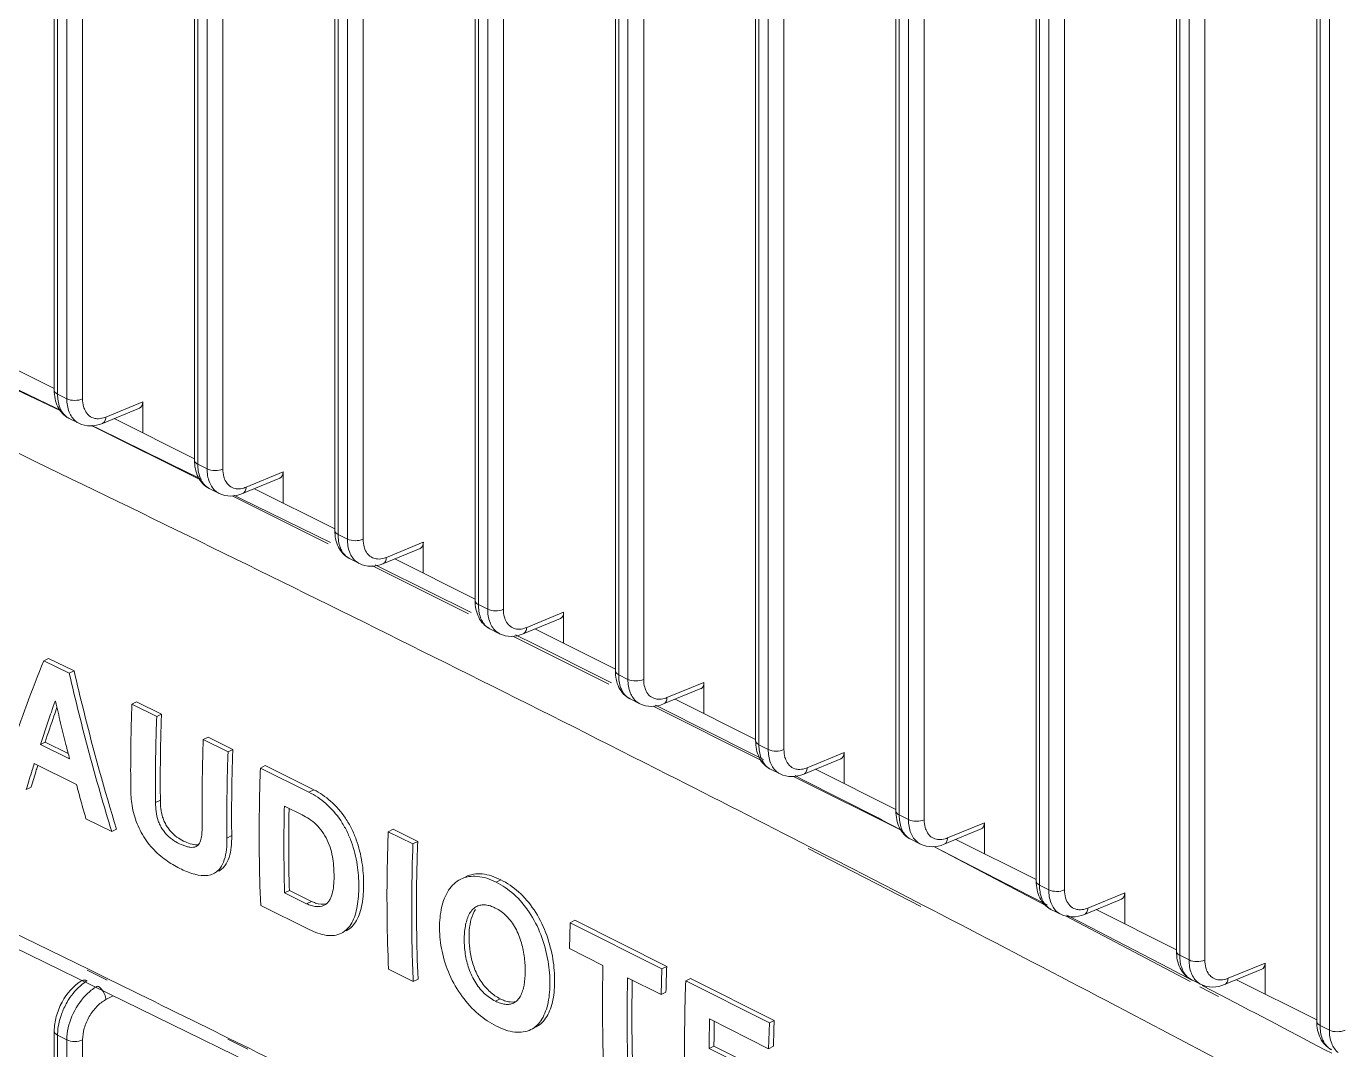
# Model space of a CAD drawing. Header units: millimetres. Extents: x 0 to 2382, y 0 to 1684.
# Drawn here: x 1896.9 to 1955.3, y 1052.3 to 1097.6 of the extents above; entities that cross this region are included whole.
import ezdxf

# ---------------------------------------------------------------- set-up
doc = ezdxf.new("R2010")
doc.units = ezdxf.units.MM
doc.layers.get('0').update_dxf_attribs({"lineweight": 13})

msp = doc.modelspace()

# ---------------------------------------------------------------- linework, layer by layer
at = {"lineweight": 9}
for p, q in [((1898.184, 1081.514), (1898.184, 1164.818)), ((1898.331, 1164.642), (1898.331, 1081.337)), ((1898.743, 1081.131), (1898.743, 1164.436)), ((1899.441, 1164.431), (1899.441, 1081.127)), ((1904.407, 1078.403), (1904.407, 1161.707)), ((1904.553, 1161.53), (1904.553, 1078.226)), ((1904.966, 1078.02), (1904.966, 1161.324)), ((1905.664, 1161.32), (1905.664, 1078.015)), ((1910.63, 1075.292), (1910.63, 1158.596)), ((1910.776, 1158.419), (1910.776, 1075.115)), ((1911.188, 1074.909), (1911.188, 1158.213)), ((1911.886, 1158.209), (1911.886, 1074.904)), ((1916.852, 1072.18), (1916.852, 1155.485)), ((1916.999, 1155.308), (1916.999, 1072.004)), ((1917.411, 1071.797), (1917.411, 1155.102)), ((1918.109, 1155.097), (1918.109, 1071.793)), ((1923.075, 1069.069), (1923.075, 1152.373)), ((1923.221, 1152.197), (1923.221, 1068.892)), ((1923.633, 1068.686), (1923.633, 1151.99)), ((1924.331, 1151.986), (1924.331, 1068.681)), ((1929.297, 1065.958), (1929.297, 1149.262)), ((1929.444, 1149.085), (1929.444, 1065.781)), ((1929.856, 1065.575), (1929.856, 1148.879)), ((1930.554, 1148.875), (1930.554, 1065.57)), ((1935.52, 1062.847), (1935.52, 1146.151)), ((1935.666, 1145.974), (1935.666, 1062.67)), ((1936.079, 1062.464), (1936.079, 1145.768)), ((1936.776, 1145.763), (1936.776, 1062.459)), ((1941.742, 1059.735), (1941.742, 1143.04)), ((1941.889, 1142.863), (1941.889, 1059.559)), ((1942.301, 1059.352), (1942.301, 1142.657)), ((1942.999, 1142.652), (1942.999, 1059.348)), ((1947.965, 1056.624), (1947.965, 1139.928)), ((1948.111, 1139.752), (1948.111, 1056.447)), ((1948.524, 1056.241), (1948.524, 1139.545)), ((1949.221, 1139.541), (1949.221, 1056.236)), ((1954.187, 1053.513), (1954.187, 1136.817)), ((1954.334, 1136.64), (1954.334, 1053.336)), ((1954.746, 1053.13), (1954.746, 1136.434)), ((1893.13, 1083.13), (1898.474, 1080.594)), ((1894.633, 1083.357), (1898.184, 1081.581)), ((1893.975, 1082.792), (1897.905, 1080.888)), ((1898.331, 1081.337), (1898.743, 1081.131)), ((1897.905, 1080.888), (1898.492, 1080.603)), ((1900.319, 1080.038), (1901.969, 1080.718)), ((1902.111, 1080.994), (1900.473, 1080.319)), ((1902.111, 1080.994), (1902.111, 1079.617)), ((1899.273, 1080.044), (1898.839, 1080.261)), ((1900.841, 1080.253), (1904.407, 1078.47)), ((1899.857, 1079.938), (1899.921, 1079.907)), ((1899.858, 1079.938), (1900.19, 1079.776)), ((1899.921, 1079.907), (1904.666, 1077.535)), ((1900.19, 1079.776), (1904.16, 1077.836)), ((1904.16, 1077.836), (1904.72, 1077.562)), ((1904.553, 1078.226), (1904.966, 1078.02)), ((1908.334, 1077.883), (1906.695, 1077.208)), ((1908.334, 1077.883), (1908.334, 1076.506)), ((1905.496, 1076.933), (1905.062, 1077.15)), ((1906.541, 1076.927), (1908.191, 1077.606)), ((1907.063, 1077.142), (1910.63, 1075.358)), ((1906.083, 1076.826), (1910.334, 1074.701)), ((1906.15, 1076.86), (1906.479, 1076.698)), ((1906.479, 1076.698), (1910.432, 1074.75)), ((1910.776, 1075.115), (1911.188, 1074.909)), ((1912.764, 1073.815), (1914.414, 1074.495)), ((1914.556, 1074.771), (1912.918, 1074.096)), ((1914.556, 1074.771), (1914.556, 1073.395)), ((1911.718, 1073.822), (1911.284, 1074.039)), ((1912.305, 1073.715), (1916.557, 1071.589)), ((1912.413, 1073.769), (1912.741, 1073.607)), ((1913.286, 1074.03), (1916.852, 1072.247)), ((1912.741, 1073.607), (1916.677, 1071.65)), ((1916.999, 1072.004), (1917.411, 1071.797)), ((1918.986, 1070.704), (1920.637, 1071.384)), ((1920.779, 1071.66), (1919.14, 1070.985)), ((1920.779, 1071.66), (1920.779, 1070.284)), ((1917.941, 1070.711), (1917.507, 1070.928)), ((1919.508, 1070.919), (1923.075, 1069.136)), ((1918.528, 1070.604), (1922.779, 1068.478)), ((1918.65, 1070.665), (1918.977, 1070.502)), ((1918.977, 1070.502), (1919.226, 1070.377)), ((1919.226, 1070.377), (1922.896, 1068.536)), ((1897.932, 1069.617), (1897.72, 1069.511)), ((1897.932, 1069.617), (1899.062, 1069.06)), ((1897.72, 1069.511), (1898.849, 1068.953)), ((1899.062, 1069.06), (1898.849, 1068.953)), ((1923.221, 1068.892), (1923.633, 1068.686)), ((1927.001, 1068.549), (1925.363, 1067.874)), ((1927.001, 1068.549), (1927.001, 1067.172)), ((1924.163, 1067.599), (1923.729, 1067.816)), ((1925.209, 1067.593), (1926.859, 1068.273)), ((1925.731, 1067.808), (1929.297, 1066.025)), ((1898.241, 1067.711), (1898.227, 1067.717)), ((1901.627, 1067.58), (1902.728, 1067.035)), ((1901.84, 1067.686), (1901.628, 1067.58)), ((1901.84, 1067.686), (1902.94, 1067.141)), ((1924.75, 1067.492), (1929.556, 1065.089)), ((1924.86, 1067.547), (1925.186, 1067.383)), ((1925.186, 1067.383), (1929.088, 1065.409)), ((1902.94, 1067.141), (1902.728, 1067.035)), ((1905.007, 1066.117), (1904.795, 1066.011)), ((1905.007, 1066.117), (1906.106, 1065.571)), ((1897.78, 1065.904), (1897.567, 1065.798)), ((1897.567, 1065.798), (1898.865, 1065.157)), ((1897.78, 1065.904), (1898.805, 1065.398)), ((1904.795, 1066.011), (1905.894, 1065.465)), ((1906.106, 1065.571), (1905.894, 1065.465)), ((1929.444, 1065.781), (1929.856, 1065.575)), ((1899.169, 1064.023), (1897.296, 1064.948)), ((1907.542, 1064.858), (1907.33, 1064.752)), ((1907.542, 1064.858), (1909.696, 1063.787)), ((1929.088, 1065.409), (1929.638, 1065.13)), ((1931.431, 1064.482), (1933.082, 1065.161)), ((1933.224, 1065.438), (1931.585, 1064.763)), ((1933.224, 1065.438), (1933.224, 1064.061)), ((1907.33, 1064.752), (1909.484, 1063.681)), ((1930.386, 1064.488), (1929.952, 1064.705)), ((1930.973, 1064.381), (1935.779, 1061.978)), ((1931.043, 1064.416), (1931.367, 1064.251)), ((1931.953, 1064.697), (1935.52, 1062.913)), ((1897.157, 1063.911), (1896.945, 1063.805)), ((1909.484, 1063.681), (1909.696, 1063.787)), ((1931.367, 1064.251), (1934.725, 1062.538)), ((1902.679, 1063.218), (1902.892, 1063.324)), ((1909.177, 1062.672), (1908.393, 1063.063)), ((1934.725, 1062.538), (1934.904, 1062.447)), ((1935.666, 1062.67), (1936.079, 1062.464)), ((1885.319, 1062.223), (1917.865, 1046.306)), ((1900.734, 1061.933), (1899.591, 1062.499)), ((1900.946, 1062.039), (1900.734, 1061.933)), ((1913.212, 1062.035), (1913, 1061.929)), ((1913.212, 1062.035), (1914.308, 1061.489)), ((1934.904, 1062.447), (1935.251, 1062.269)), ((1935.251, 1062.269), (1935.8, 1061.988)), ((1937.654, 1061.37), (1939.304, 1062.05)), ((1939.446, 1062.326), (1937.808, 1061.651)), ((1939.446, 1062.326), (1939.446, 1060.95)), ((1905.844, 1061.648), (1906.056, 1061.754)), ((1913, 1061.929), (1914.095, 1061.383)), ((1914.308, 1061.489), (1914.095, 1061.383)), ((1936.609, 1061.377), (1936.175, 1061.594)), ((1938.176, 1061.585), (1941.742, 1059.802)), ((1931.62, 1061.183), (1936.626, 1058.61)), ((1931.71, 1061.247), (1933.602, 1060.276)), ((1937.195, 1061.27), (1937.421, 1061.157)), ((1937.198, 1061.271), (1937.421, 1061.157)), ((1937.421, 1061.157), (1937.517, 1061.108)), ((1937.421, 1061.157), (1942.173, 1058.653)), ((1937.517, 1061.108), (1941.438, 1059.089)), ((1933.602, 1060.276), (1935.442, 1059.329)), ((1917.998, 1059.796), (1917.785, 1059.69)), ((1908.613, 1059.327), (1908.4, 1059.221)), ((1908.4, 1059.221), (1909.38, 1058.733)), ((1908.613, 1059.327), (1909.592, 1058.84)), ((1935.442, 1059.329), (1936.714, 1058.672)), ((1941.438, 1059.089), (1942.229, 1058.681)), ((1941.889, 1059.559), (1942.301, 1059.352)), ((1945.669, 1059.215), (1944.03, 1058.54)), ((1945.669, 1059.215), (1945.669, 1057.839)), ((1899.726, 1055.815), (1893.461, 1058.876)), ((1909.496, 1057.587), (1907.342, 1058.658)), ((1909.38, 1058.733), (1909.592, 1058.84)), ((1942.831, 1058.266), (1942.397, 1058.483)), ((1943.877, 1058.259), (1945.527, 1058.939)), ((1944.398, 1058.474), (1947.965, 1056.691)), ((1921.069, 1057.893), (1921.034, 1056.749)), ((1921.28, 1057.999), (1921.069, 1057.893)), ((1921.069, 1057.893), (1925.141, 1055.848)), ((1921.28, 1057.999), (1925.353, 1055.954)), ((1943.04, 1058.196), (1948.574, 1055.281)), ((1943.105, 1058.228), (1943.74, 1057.899)), ((1943.74, 1057.899), (1947.643, 1055.872)), ((1922.524, 1056.001), (1921.034, 1056.749)), ((1948.111, 1056.447), (1948.524, 1056.241)), ((1900.531, 1055.35), (1899.637, 1055.789)), ((1900.62, 1055.376), (1899.726, 1055.815)), ((1914.108, 1055.289), (1913.012, 1055.836)), ((1925.106, 1054.704), (1925.141, 1055.848)), ((1925.353, 1055.954), (1925.141, 1055.848)), ((1947.643, 1055.872), (1948.68, 1055.332)), ((1950.099, 1055.148), (1951.749, 1055.828)), ((1951.892, 1056.104), (1950.253, 1055.429)), ((1951.892, 1056.104), (1951.892, 1054.727)), ((1914.32, 1055.395), (1914.108, 1055.289)), ((1925.106, 1054.704), (1923.616, 1055.453)), ((1926.41, 1055.422), (1926.197, 1055.316)), ((1926.197, 1055.316), (1929.908, 1053.446)), ((1926.41, 1055.422), (1930.12, 1053.552)), ((1949.054, 1055.154), (1948.62, 1055.371)), ((1949.002, 1055.055), (1949.823, 1054.623)), ((1949.11, 1055.107), (1949.935, 1054.677)), ((1950.621, 1055.363), (1954.187, 1053.579)), ((1900.473, 1054.48), (1900.796, 1054.653)), ((1917.968, 1054.518), (1917.756, 1054.412)), ((1925.318, 1054.81), (1925.106, 1054.704)), ((1929.874, 1052.303), (1927.254, 1053.623)), ((1929.874, 1052.303), (1929.907, 1053.446)), ((1930.12, 1053.552), (1929.908, 1053.446)), ((1954.334, 1053.336), (1954.746, 1053.13)), ((1898.184, 983.365), (1898.184, 1053.08)), ((1898.331, 1052.904), (1898.331, 983.188)), ((1898.743, 1052.697), (1898.331, 1052.904)), ((1898.743, 982.982), (1898.743, 1052.697)), ((1899.441, 1052.693), (1899.441, 982.977)), ((1906.776, 1052.283), (1905.882, 1052.722)), ((1906.855, 1052.306), (1905.964, 1052.746)), ((1927.447, 1052.412), (1927.235, 1052.306)), ((1927.235, 1052.306), (1929.639, 1051.094)), ((1927.447, 1052.412), (1929.851, 1051.2)), ((1930.086, 1052.409), (1929.874, 1052.303))]:
    msp.add_line(p, q, dxfattribs=at)
for centre, radius, start, end in [((1899.169, 1080.918), 0.734, 231.44174, 243.29197), ((1899.626, 1080.749), 0.788, 231.86023, 243.37837), ((1905.392, 1077.806), 0.734, 231.44174, 243.29197), ((1905.849, 1077.638), 0.788, 231.86023, 243.37837), ((1911.615, 1074.695), 0.734, 231.44174, 243.29197), ((1912.071, 1074.527), 0.788, 231.86023, 243.37837), ((1917.837, 1071.584), 0.734, 231.44174, 243.29197), ((1918.294, 1071.416), 0.788, 231.86023, 243.37837), ((1924.06, 1068.473), 0.734, 231.44174, 243.29197), ((1924.516, 1068.304), 0.788, 231.86023, 243.37837), ((1973.655, 1041.005), 79.854, 162.60986, 162.75963), ((1972.404, 1041.392), 78.544, 162.75889, 163.33908), ((1199.281, -367.738), 1605.756, 62.86249, 63.115611), ((1930.282, 1065.361), 0.734, 231.44174, 243.29197), ((1930.739, 1065.193), 0.788, 231.86023, 243.37837), ((1936.505, 1062.25), 0.734, 231.44174, 243.29197), ((1936.961, 1062.082), 0.788, 231.86023, 243.37837), ((1199.03, -368.223), 1606.302, 62.136589, 62.661702), ((1942.727, 1059.139), 0.734, 231.44174, 243.29197), ((1943.184, 1058.971), 0.788, 231.86023, 243.37837), ((2004.193, 1052.982), 78.896, 177.84133, 178.6722), ((1900.624, 1053.661), 1.924, 123.30946, 125.56952), ((1900.537, 1053.793), 1.766, 120.37006, 123.31973), ((1900.97, 1053.503), 1.8, 118.54942, 121.3498), ((764.064, -1260.408), 2579.654, 63.726511, 63.858792), ((1948.95, 1056.027), 0.734, 231.44174, 243.29197), ((1949.406, 1055.859), 0.788, 231.86023, 243.37837), ((1901.387, 1052.93), 2.51, 129.76676, 136.00898), ((1060.878, -646.981), 1919.912, 62.248796, 62.414499), ((2005.588, 1051.935), 78.142, 178.83883, 179.65025), ((2010.747, 1050.583), 80.682, 177.89076, 178.7029), ((1900.584, 1052.902), 2.253, 176.24726, 179.95838), ((788.352, -1211.255), 2524.828, 63.569693, 63.704442), ((1955.172, 1052.916), 0.734, 231.44174, 243.29197)]:
    msp.add_arc(centre, radius, start, end, dxfattribs=at)
for centre in [(1901.758, 1081.171), (1907.98, 1078.06), (1914.203, 1074.949), (1920.425, 1071.838), (1926.648, 1068.726), (1932.87, 1065.615), (1939.093, 1062.504), (1945.315, 1059.392), (1951.538, 1056.281)]:
    msp.add_ellipse(centre, major_axis=(-0.224, 0.448), ratio=0.611425, start_param=-3.185773, end_param=-2.255396, dxfattribs=at)
for points, knots in [([(1880.893, 1086.188), (1884.649, 1084.422), (1899.562, 1077.348), (1914.371, 1070.056), (1925.39, 1064.469)], [0, 0, 0, 0, 0.251478, 1, 1, 1, 1]), ([(1898.184, 1081.514), (1898.185, 1081.261), (1898.253, 1080.876), (1898.535, 1080.463), (1898.732, 1080.316), (1898.839, 1080.262)], [0, 0, 0, 0, 0.512402, 0.757099, 1, 1, 1, 1]), ([(1898.184, 1081.514), (1898.184, 1081.498), (1898.201, 1081.418), (1898.275, 1081.365), (1898.331, 1081.337)], [0, 0, 0, 0, 0.209582, 1, 1, 1, 1]), ([(1898.712, 1080.343), (1898.583, 1080.446), (1898.377, 1080.769), (1898.331, 1081.138), (1898.331, 1081.337)], [0, 0, 0, 0, 0.451344, 1, 1, 1, 1]), ([(1898.743, 1081.131), (1898.849, 1081.078), (1899.091, 1081.039), (1899.333, 1081.076), (1899.441, 1081.127)], [0, 0, 0, 0, 0.498082, 1, 1, 1, 1]), ([(1898.743, 1081.131), (1898.743, 1080.931), (1898.793, 1080.557), (1899.007, 1080.233), (1899.139, 1080.129)], [0, 0, 0, 0, 0.544192, 1, 1, 1, 1]), ([(1899.52, 1080.679), (1899.506, 1080.712), (1899.458, 1080.857), (1899.441, 1081.01), (1899.441, 1081.127)], [0, 0, 0, 0, 0.234501, 1, 1, 1, 1]), ([(1899.74, 1080.374), (1899.716, 1080.393), (1899.623, 1080.478), (1899.555, 1080.59), (1899.52, 1080.679)], [0, 0, 0, 0, 0.238718, 1, 1, 1, 1]), ([(1900.319, 1080.038), (1900.151, 1079.969), (1899.794, 1079.886), (1899.43, 1079.966), (1899.273, 1080.045)], [0, 0, 0, 0, 0.507106, 1, 1, 1, 1]), ([(1900.071, 1080.247), (1900.041, 1080.25), (1899.922, 1080.267), (1899.81, 1080.32), (1899.74, 1080.374)], [0, 0, 0, 0, 0.257136, 1, 1, 1, 1]), ([(1900.473, 1080.319), (1900.439, 1080.305), (1900.31, 1080.259), (1900.171, 1080.24), (1900.071, 1080.247)], [0, 0, 0, 0, 0.266899, 1, 1, 1, 1]), ([(1900.319, 1080.038), (1900.365, 1080.057), (1900.449, 1080.144), (1900.47, 1080.258), (1900.472, 1080.319)], [0, 0, 0, 0, 0.447469, 1, 1, 1, 1]), ([(1904.407, 1078.403), (1904.407, 1078.15), (1904.475, 1077.765), (1904.757, 1077.351), (1904.955, 1077.204), (1905.062, 1077.15)], [0, 0, 0, 0, 0.512402, 0.757099, 1, 1, 1, 1]), ([(1904.407, 1078.403), (1904.407, 1078.386), (1904.424, 1078.307), (1904.498, 1078.254), (1904.553, 1078.226)], [0, 0, 0, 0, 0.209582, 1, 1, 1, 1]), ([(1904.934, 1077.232), (1904.806, 1077.334), (1904.599, 1077.658), (1904.553, 1078.027), (1904.553, 1078.226)], [0, 0, 0, 0, 0.451344, 1, 1, 1, 1]), ([(1904.966, 1078.02), (1905.072, 1077.967), (1905.314, 1077.928), (1905.556, 1077.964), (1905.664, 1078.015)], [0, 0, 0, 0, 0.498082, 1, 1, 1, 1]), ([(1904.966, 1078.02), (1904.966, 1077.82), (1905.015, 1077.446), (1905.23, 1077.122), (1905.362, 1077.018)], [0, 0, 0, 0, 0.544192, 1, 1, 1, 1]), ([(1905.742, 1077.568), (1905.729, 1077.601), (1905.681, 1077.745), (1905.664, 1077.899), (1905.664, 1078.015)], [0, 0, 0, 0, 0.234501, 1, 1, 1, 1]), ([(1905.963, 1077.263), (1905.939, 1077.282), (1905.845, 1077.367), (1905.778, 1077.479), (1905.742, 1077.568)], [0, 0, 0, 0, 0.238718, 1, 1, 1, 1]), ([(1906.294, 1077.136), (1906.263, 1077.139), (1906.145, 1077.156), (1906.032, 1077.208), (1905.963, 1077.263)], [0, 0, 0, 0, 0.257136, 1, 1, 1, 1]), ([(1906.695, 1077.208), (1906.662, 1077.194), (1906.533, 1077.148), (1906.393, 1077.128), (1906.294, 1077.136)], [0, 0, 0, 0, 0.266899, 1, 1, 1, 1]), ([(1906.541, 1076.927), (1906.587, 1076.946), (1906.671, 1077.033), (1906.692, 1077.146), (1906.695, 1077.208)], [0, 0, 0, 0, 0.447469, 1, 1, 1, 1]), ([(1906.541, 1076.927), (1906.374, 1076.858), (1906.017, 1076.775), (1905.653, 1076.855), (1905.495, 1076.933)], [0, 0, 0, 0, 0.507106, 1, 1, 1, 1]), ([(1910.629, 1075.292), (1910.629, 1075.275), (1910.647, 1075.195), (1910.72, 1075.143), (1910.776, 1075.115)], [0, 0, 0, 0, 0.209582, 1, 1, 1, 1]), ([(1910.63, 1075.292), (1910.63, 1075.039), (1910.698, 1074.653), (1910.98, 1074.24), (1911.177, 1074.093), (1911.284, 1074.039)], [0, 0, 0, 0, 0.512402, 0.757099, 1, 1, 1, 1]), ([(1911.157, 1074.121), (1911.028, 1074.223), (1910.822, 1074.547), (1910.776, 1074.915), (1910.776, 1075.115)], [0, 0, 0, 0, 0.451344, 1, 1, 1, 1]), ([(1911.188, 1074.909), (1911.294, 1074.856), (1911.536, 1074.816), (1911.778, 1074.853), (1911.886, 1074.904)], [0, 0, 0, 0, 0.498082, 1, 1, 1, 1]), ([(1911.188, 1074.909), (1911.188, 1074.708), (1911.238, 1074.335), (1911.452, 1074.011), (1911.584, 1073.907)], [0, 0, 0, 0, 0.544192, 1, 1, 1, 1]), ([(1911.965, 1074.457), (1911.952, 1074.49), (1911.903, 1074.634), (1911.886, 1074.788), (1911.886, 1074.904)], [0, 0, 0, 0, 0.234501, 1, 1, 1, 1]), ([(1912.185, 1074.152), (1912.161, 1074.17), (1912.068, 1074.256), (1912.001, 1074.367), (1911.965, 1074.457)], [0, 0, 0, 0, 0.238718, 1, 1, 1, 1]), ([(1912.764, 1073.815), (1912.597, 1073.746), (1912.239, 1073.663), (1911.875, 1073.743), (1911.718, 1073.822)], [0, 0, 0, 0, 0.507106, 1, 1, 1, 1]), ([(1912.516, 1074.025), (1912.486, 1074.027), (1912.368, 1074.045), (1912.255, 1074.097), (1912.185, 1074.152)], [0, 0, 0, 0, 0.257136, 1, 1, 1, 1]), ([(1912.918, 1074.096), (1912.884, 1074.083), (1912.755, 1074.037), (1912.616, 1074.017), (1912.516, 1074.025)], [0, 0, 0, 0, 0.266899, 1, 1, 1, 1]), ([(1912.764, 1073.815), (1912.81, 1073.834), (1912.894, 1073.922), (1912.915, 1074.035), (1912.918, 1074.096)], [0, 0, 0, 0, 0.447469, 1, 1, 1, 1]), ([(1916.852, 1072.18), (1916.852, 1071.928), (1916.921, 1071.542), (1917.202, 1071.129), (1917.4, 1070.982), (1917.507, 1070.928)], [0, 0, 0, 0, 0.512402, 0.757099, 1, 1, 1, 1]), ([(1916.852, 1072.18), (1916.852, 1072.164), (1916.869, 1072.084), (1916.943, 1072.032), (1916.999, 1072.004)], [0, 0, 0, 0, 0.209582, 1, 1, 1, 1]), ([(1917.379, 1071.009), (1917.251, 1071.112), (1917.044, 1071.436), (1916.999, 1071.804), (1916.999, 1072.004)], [0, 0, 0, 0, 0.451344, 1, 1, 1, 1]), ([(1917.411, 1071.797), (1917.517, 1071.745), (1917.759, 1071.705), (1918.001, 1071.742), (1918.109, 1071.793)], [0, 0, 0, 0, 0.498082, 1, 1, 1, 1]), ([(1917.411, 1071.797), (1917.411, 1071.597), (1917.46, 1071.223), (1917.675, 1070.899), (1917.807, 1070.796)], [0, 0, 0, 0, 0.544192, 1, 1, 1, 1]), ([(1918.187, 1071.345), (1918.174, 1071.378), (1918.126, 1071.523), (1918.109, 1071.676), (1918.109, 1071.793)], [0, 0, 0, 0, 0.234501, 1, 1, 1, 1]), ([(1918.408, 1071.04), (1918.384, 1071.059), (1918.29, 1071.144), (1918.223, 1071.256), (1918.187, 1071.345)], [0, 0, 0, 0, 0.238718, 1, 1, 1, 1]), ([(1918.986, 1070.704), (1918.819, 1070.635), (1918.462, 1070.552), (1918.098, 1070.632), (1917.94, 1070.711)], [0, 0, 0, 0, 0.507106, 1, 1, 1, 1]), ([(1918.739, 1070.914), (1918.708, 1070.916), (1918.59, 1070.933), (1918.477, 1070.986), (1918.408, 1071.04)], [0, 0, 0, 0, 0.257136, 1, 1, 1, 1]), ([(1919.14, 1070.985), (1919.107, 1070.971), (1918.978, 1070.925), (1918.839, 1070.906), (1918.739, 1070.914)], [0, 0, 0, 0, 0.266899, 1, 1, 1, 1]), ([(1918.986, 1070.704), (1919.032, 1070.723), (1919.116, 1070.81), (1919.137, 1070.924), (1919.14, 1070.985)], [0, 0, 0, 0, 0.447469, 1, 1, 1, 1]), ([(1895.829, 1064.356), (1895.968, 1064.779), (1896.556, 1066.513), (1897.203, 1068.227), (1897.72, 1069.511)], [0, 0, 0, 0, 0.243608, 1, 1, 1, 1]), ([(1898.849, 1068.953), (1899.124, 1067.769), (1899.711, 1065.417), (1900.381, 1063.088), (1900.734, 1061.933)], [0, 0, 0, 0, 0.501831, 1, 1, 1, 1]), ([(1899.062, 1069.06), (1899.199, 1068.466), (1899.766, 1066.11), (1900.414, 1063.774), (1900.946, 1062.039)], [0, 0, 0, 0, 0.251369, 1, 1, 1, 1]), ([(1923.075, 1069.069), (1923.075, 1068.816), (1923.143, 1068.431), (1923.425, 1068.018), (1923.622, 1067.87), (1923.729, 1067.817)], [0, 0, 0, 0, 0.512402, 0.757099, 1, 1, 1, 1]), ([(1923.075, 1069.069), (1923.075, 1069.053), (1923.092, 1068.973), (1923.165, 1068.92), (1923.221, 1068.892)], [0, 0, 0, 0, 0.209582, 1, 1, 1, 1]), ([(1923.602, 1067.898), (1923.473, 1068), (1923.267, 1068.324), (1923.221, 1068.693), (1923.221, 1068.892)], [0, 0, 0, 0, 0.451344, 1, 1, 1, 1]), ([(1923.633, 1068.686), (1923.739, 1068.633), (1923.981, 1068.594), (1924.224, 1068.631), (1924.331, 1068.682)], [0, 0, 0, 0, 0.498082, 1, 1, 1, 1]), ([(1923.633, 1068.686), (1923.633, 1068.486), (1923.683, 1068.112), (1923.897, 1067.788), (1924.029, 1067.684)], [0, 0, 0, 0, 0.544192, 1, 1, 1, 1]), ([(1924.41, 1068.234), (1924.397, 1068.267), (1924.348, 1068.411), (1924.331, 1068.565), (1924.331, 1068.681)], [0, 0, 0, 0, 0.234501, 1, 1, 1, 1]), ([(1924.63, 1067.929), (1924.606, 1067.948), (1924.513, 1068.033), (1924.446, 1068.145), (1924.41, 1068.234)], [0, 0, 0, 0, 0.238718, 1, 1, 1, 1]), ([(1924.961, 1067.802), (1924.931, 1067.805), (1924.813, 1067.822), (1924.7, 1067.875), (1924.63, 1067.929)], [0, 0, 0, 0, 0.257136, 1, 1, 1, 1]), ([(1925.363, 1067.874), (1925.329, 1067.86), (1925.201, 1067.814), (1925.061, 1067.794), (1924.961, 1067.802)], [0, 0, 0, 0, 0.266899, 1, 1, 1, 1]), ([(1925.209, 1067.593), (1925.255, 1067.612), (1925.339, 1067.699), (1925.36, 1067.812), (1925.363, 1067.874)], [0, 0, 0, 0, 0.447469, 1, 1, 1, 1]), ([(1898.227, 1067.717), (1898.17, 1067.556), (1898.026, 1067.157), (1897.811, 1066.516), (1897.647, 1066.038), (1897.567, 1065.798)], [0, 0, 0, 0, 0.25285, 0.626999, 1, 1, 1, 1]), ([(1898.304, 1067.44), (1898.259, 1067.311), (1898.08, 1066.801), (1897.907, 1066.289), (1897.78, 1065.904)], [0, 0, 0, 0, 0.2518, 1, 1, 1, 1]), ([(1898.866, 1065.157), (1898.811, 1065.369), (1898.677, 1065.899), (1898.464, 1066.749), (1898.315, 1067.39), (1898.241, 1067.711)], [0, 0, 0, 0, 0.249486, 0.624241, 1, 1, 1, 1]), ([(1901.628, 1067.58), (1901.616, 1067.259), (1901.577, 1065.987), (1901.568, 1064.714), (1901.579, 1063.763)], [0, 0, 0, 0, 0.252209, 1, 1, 1, 1]), ([(1925.209, 1067.593), (1925.042, 1067.524), (1924.684, 1067.441), (1924.32, 1067.521), (1924.163, 1067.6)], [0, 0, 0, 0, 0.507106, 1, 1, 1, 1]), ([(1902.679, 1063.218), (1902.676, 1063.533), (1902.669, 1064.805), (1902.693, 1066.078), (1902.728, 1067.035)], [0, 0, 0, 0, 0.247788, 1, 1, 1, 1]), ([(1902.941, 1067.141), (1902.929, 1066.82), (1902.89, 1065.548), (1902.881, 1064.275), (1902.892, 1063.324)], [0, 0, 0, 0, 0.252228, 1, 1, 1, 1]), ([(1904.795, 1066.011), (1904.783, 1065.69), (1904.744, 1064.418), (1904.734, 1063.145), (1904.745, 1062.193)], [0, 0, 0, 0, 0.252241, 1, 1, 1, 1]), ([(1905.844, 1061.648), (1905.841, 1061.963), (1905.833, 1063.236), (1905.859, 1064.509), (1905.894, 1065.465)], [0, 0, 0, 0, 0.247731, 1, 1, 1, 1]), ([(1906.106, 1065.571), (1906.094, 1065.251), (1906.054, 1063.978), (1906.045, 1062.705), (1906.056, 1061.754)], [0, 0, 0, 0, 0.252268, 1, 1, 1, 1]), ([(1929.297, 1065.958), (1929.297, 1065.705), (1929.366, 1065.319), (1929.647, 1064.906), (1929.845, 1064.759), (1929.952, 1064.705)], [0, 0, 0, 0, 0.512402, 0.757099, 1, 1, 1, 1]), ([(1929.297, 1065.958), (1929.297, 1065.941), (1929.314, 1065.862), (1929.388, 1065.809), (1929.444, 1065.781)], [0, 0, 0, 0, 0.209582, 1, 1, 1, 1]), ([(1929.824, 1064.787), (1929.696, 1064.889), (1929.49, 1065.213), (1929.444, 1065.582), (1929.444, 1065.781)], [0, 0, 0, 0, 0.451344, 1, 1, 1, 1]), ([(1929.856, 1065.575), (1929.962, 1065.522), (1930.204, 1065.483), (1930.446, 1065.519), (1930.554, 1065.57)], [0, 0, 0, 0, 0.498082, 1, 1, 1, 1]), ([(1929.856, 1065.575), (1929.856, 1065.375), (1929.905, 1065.001), (1930.12, 1064.677), (1930.252, 1064.573)], [0, 0, 0, 0, 0.544192, 1, 1, 1, 1]), ([(1930.632, 1065.123), (1930.619, 1065.156), (1930.571, 1065.3), (1930.554, 1065.454), (1930.554, 1065.57)], [0, 0, 0, 0, 0.234501, 1, 1, 1, 1]), ([(1897.296, 1064.948), (1897.266, 1064.852), (1897.146, 1064.472), (1897.03, 1064.091), (1896.945, 1063.805)], [0, 0, 0, 0, 0.251713, 1, 1, 1, 1]), ([(1930.853, 1064.818), (1930.829, 1064.837), (1930.735, 1064.922), (1930.668, 1065.034), (1930.632, 1065.123)], [0, 0, 0, 0, 0.238718, 1, 1, 1, 1]), ([(1907.33, 1064.752), (1907.31, 1064.237), (1907.254, 1062.206), (1907.276, 1060.173), (1907.342, 1058.658)], [0, 0, 0, 0, 0.253767, 1, 1, 1, 1]), ([(1931.431, 1064.482), (1931.264, 1064.413), (1930.907, 1064.33), (1930.543, 1064.41), (1930.386, 1064.488)], [0, 0, 0, 0, 0.507106, 1, 1, 1, 1]), ([(1931.184, 1064.691), (1931.153, 1064.694), (1931.035, 1064.711), (1930.922, 1064.763), (1930.853, 1064.818)], [0, 0, 0, 0, 0.257136, 1, 1, 1, 1]), ([(1931.585, 1064.763), (1931.552, 1064.749), (1931.423, 1064.703), (1931.284, 1064.683), (1931.184, 1064.691)], [0, 0, 0, 0, 0.266899, 1, 1, 1, 1]), ([(1931.432, 1064.482), (1931.477, 1064.5), (1931.561, 1064.588), (1931.583, 1064.701), (1931.585, 1064.763)], [0, 0, 0, 0, 0.447469, 1, 1, 1, 1]), ([(1899.591, 1062.499), (1899.518, 1062.752), (1899.374, 1063.259), (1899.237, 1063.768), (1899.169, 1064.023)], [0, 0, 0, 0, 0.499399, 1, 1, 1, 1]), ([(1901.579, 1063.763), (1901.582, 1063.504), (1901.628, 1062.964), (1901.831, 1062.305), (1902.087, 1061.796), (1902.327, 1061.439), (1902.601, 1061.123), (1902.896, 1060.849), (1903.202, 1060.618), (1903.512, 1060.423), (1903.824, 1060.26), (1904.367, 1060.021), (1904.924, 1059.903), (1905.259, 1060.071)], [0, 0, 0, 0, 0.13258, 0.275658, 0.349795, 0.423543, 0.495178, 0.563756, 0.629057, 0.691328, 0.750992, 0.808178, 1, 1, 1, 1]), ([(1909.696, 1063.787), (1909.965, 1063.653), (1910.498, 1063.294), (1911.033, 1062.669), (1911.38, 1062.07), (1911.655, 1061.423), (1911.859, 1060.596), (1911.925, 1059.634), (1911.88, 1058.881), (1911.753, 1058.342), (1911.611, 1057.997), (1911.411, 1057.713), (1911.23, 1057.58), (1911.135, 1057.532)], [0, 0, 0, 0, 0.123283, 0.261348, 0.334295, 0.407716, 0.55001, 0.682355, 0.803529, 0.858753, 0.909623, 0.956218, 1, 1, 1, 1]), ([(1902.679, 1063.217), (1902.68, 1063.086), (1902.694, 1062.816), (1902.766, 1062.477), (1902.876, 1062.212), (1902.988, 1062.022), (1903.12, 1061.85), (1903.265, 1061.7), (1903.419, 1061.576), (1903.627, 1061.445), (1903.838, 1061.343), (1904.05, 1061.27), (1904.243, 1061.227), (1904.398, 1061.231), (1904.481, 1061.273)], [0, 0, 0, 0, 0.130133, 0.269134, 0.342288, 0.415989, 0.48827, 0.557703, 0.623406, 0.685443, 0.801587, 0.856227, 0.907912, 1, 1, 1, 1]), ([(1902.892, 1063.324), (1902.893, 1063.201), (1902.906, 1062.947), (1902.967, 1062.629), (1903.062, 1062.376), (1903.16, 1062.193), (1903.278, 1062.024), (1903.449, 1061.827), (1903.688, 1061.634), (1903.991, 1061.475), (1904.28, 1061.363), (1904.481, 1061.333), (1904.573, 1061.344)], [0, 0, 0, 0, 0.127655, 0.263363, 0.334785, 0.407295, 0.479041, 0.548623, 0.67773, 0.794805, 0.903213, 1, 1, 1, 1]), ([(1910.922, 1057.426), (1911.017, 1057.474), (1911.199, 1057.607), (1911.398, 1057.891), (1911.541, 1058.236), (1911.668, 1058.775), (1911.713, 1059.528), (1911.647, 1060.49), (1911.443, 1061.317), (1911.168, 1061.964), (1910.82, 1062.563), (1910.285, 1063.187), (1909.752, 1063.547), (1909.483, 1063.68)], [0, 0, 0, 0, 0.043809, 0.090423, 0.141309, 0.196538, 0.317707, 0.450034, 0.592304, 0.665715, 0.738655, 0.876717, 1, 1, 1, 1]), ([(1908.4, 1059.221), (1908.391, 1059.538), (1908.365, 1060.818), (1908.37, 1062.099), (1908.393, 1063.063)], [0, 0, 0, 0, 0.247641, 1, 1, 1, 1]), ([(1908.601, 1062.958), (1908.594, 1062.652), (1908.577, 1061.442), (1908.587, 1060.232), (1908.613, 1059.327)], [0, 0, 0, 0, 0.252253, 1, 1, 1, 1]), ([(1910.595, 1059.928), (1910.594, 1060.194), (1910.573, 1060.603), (1910.46, 1061.147), (1910.309, 1061.559), (1910.085, 1061.934), (1909.812, 1062.252), (1909.503, 1062.495), (1909.284, 1062.618), (1909.176, 1062.672)], [0, 0, 0, 0, 0.243259, 0.373064, 0.507714, 0.642302, 0.770708, 0.88947, 1, 1, 1, 1]), ([(1935.52, 1062.847), (1935.52, 1062.594), (1935.588, 1062.208), (1935.87, 1061.795), (1936.067, 1061.648), (1936.174, 1061.594)], [0, 0, 0, 0, 0.512402, 0.757099, 1, 1, 1, 1]), ([(1935.52, 1062.847), (1935.52, 1062.83), (1935.537, 1062.75), (1935.61, 1062.698), (1935.666, 1062.67)], [0, 0, 0, 0, 0.209582, 1, 1, 1, 1]), ([(1936.047, 1061.676), (1935.918, 1061.778), (1935.712, 1062.102), (1935.666, 1062.47), (1935.666, 1062.67)], [0, 0, 0, 0, 0.451344, 1, 1, 1, 1]), ([(1904.481, 1061.273), (1904.511, 1061.288), (1904.568, 1061.33), (1904.63, 1061.421), (1904.674, 1061.528), (1904.717, 1061.692), (1904.743, 1061.916), (1904.746, 1062.099), (1904.745, 1062.193)], [0, 0, 0, 0, 0.101329, 0.208945, 0.325402, 0.449872, 0.716756, 1, 1, 1, 1]), ([(1936.079, 1062.464), (1936.184, 1062.411), (1936.426, 1062.371), (1936.669, 1062.408), (1936.776, 1062.459)], [0, 0, 0, 0, 0.498082, 1, 1, 1, 1]), ([(1936.079, 1062.464), (1936.079, 1062.263), (1936.128, 1061.89), (1936.342, 1061.565), (1936.474, 1061.462)], [0, 0, 0, 0, 0.544192, 1, 1, 1, 1]), ([(1936.855, 1062.011), (1936.842, 1062.045), (1936.794, 1062.189), (1936.776, 1062.343), (1936.776, 1062.459)], [0, 0, 0, 0, 0.234501, 1, 1, 1, 1]), ([(1937.075, 1061.707), (1937.052, 1061.725), (1936.958, 1061.81), (1936.891, 1061.922), (1936.855, 1062.011)], [0, 0, 0, 0, 0.238718, 1, 1, 1, 1]), ([(1905.259, 1060.071), (1905.314, 1060.098), (1905.418, 1060.168), (1905.596, 1060.362), (1905.752, 1060.69), (1905.836, 1061.149), (1905.847, 1061.477), (1905.845, 1061.648)], [0, 0, 0, 0, 0.103659, 0.210741, 0.444008, 0.709198, 1, 1, 1, 1]), ([(1906.056, 1061.754), (1906.058, 1061.583), (1906.048, 1061.255), (1905.964, 1060.796), (1905.808, 1060.468), (1905.63, 1060.275), (1905.526, 1060.205), (1905.472, 1060.177)], [0, 0, 0, 0, 0.290911, 0.556136, 0.789354, 0.89639, 1, 1, 1, 1]), ([(1913, 1061.929), (1912.98, 1061.414), (1912.923, 1059.383), (1912.946, 1057.35), (1913.012, 1055.836)], [0, 0, 0, 0, 0.253825, 1, 1, 1, 1]), ([(1914.108, 1055.289), (1914.086, 1055.788), (1914.019, 1057.819), (1914.037, 1059.852), (1914.095, 1061.383)], [0, 0, 0, 0, 0.246169, 1, 1, 1, 1]), ([(1914.308, 1061.489), (1914.288, 1060.973), (1914.231, 1058.942), (1914.253, 1056.909), (1914.32, 1055.395)], [0, 0, 0, 0, 0.253876, 1, 1, 1, 1]), ([(1937.654, 1061.37), (1937.487, 1061.301), (1937.129, 1061.218), (1936.765, 1061.298), (1936.608, 1061.377)], [0, 0, 0, 0, 0.507106, 1, 1, 1, 1]), ([(1937.406, 1061.58), (1937.376, 1061.582), (1937.258, 1061.599), (1937.145, 1061.652), (1937.075, 1061.707)], [0, 0, 0, 0, 0.257136, 1, 1, 1, 1]), ([(1937.808, 1061.651), (1937.774, 1061.637), (1937.646, 1061.592), (1937.506, 1061.572), (1937.406, 1061.58)], [0, 0, 0, 0, 0.266899, 1, 1, 1, 1]), ([(1937.654, 1061.37), (1937.7, 1061.389), (1937.784, 1061.477), (1937.805, 1061.59), (1937.808, 1061.651)], [0, 0, 0, 0, 0.447469, 1, 1, 1, 1]), ([(1910.161, 1058.667), (1910.204, 1058.688), (1910.286, 1058.745), (1910.382, 1058.863), (1910.456, 1059.006), (1910.532, 1059.228), (1910.585, 1059.539), (1910.596, 1059.795), (1910.595, 1059.928)], [0, 0, 0, 0, 0.102825, 0.210412, 0.325402, 0.448139, 0.713547, 1, 1, 1, 1]), ([(1917.797, 1053.305), (1917.513, 1053.447), (1916.949, 1053.828), (1916.237, 1054.608), (1915.691, 1055.566), (1915.356, 1056.598), (1915.26, 1057.462), (1915.287, 1058.112), (1915.356, 1058.561), (1915.48, 1058.971), (1915.663, 1059.33), (1915.904, 1059.624), (1916.107, 1059.767), (1916.214, 1059.821)], [0, 0, 0, 0, 0.12293, 0.260833, 0.405645, 0.546869, 0.678397, 0.740069, 0.798681, 0.853817, 0.905363, 0.953728, 1, 1, 1, 1]), ([(1916.214, 1059.821), (1916.325, 1059.876), (1916.572, 1059.955), (1916.97, 1059.961), (1917.383, 1059.87), (1917.651, 1059.757), (1917.785, 1059.69)], [0, 0, 0, 0, 0.228714, 0.467804, 0.724287, 1, 1, 1, 1]), ([(1916.426, 1059.927), (1916.537, 1059.982), (1916.784, 1060.061), (1917.183, 1060.068), (1917.595, 1059.976), (1917.863, 1059.863), (1917.998, 1059.796)], [0, 0, 0, 0, 0.22877, 0.467888, 0.724353, 1, 1, 1, 1]), ([(1917.785, 1059.69), (1918.066, 1059.549), (1918.623, 1059.164), (1919.301, 1058.362), (1919.798, 1057.381), (1920.093, 1056.335), (1920.181, 1055.468), (1920.163, 1054.817), (1920.106, 1054.372), (1919.997, 1053.97), (1919.834, 1053.621), (1919.615, 1053.336), (1919.425, 1053.2), (1919.326, 1053.15)], [0, 0, 0, 0, 0.123392, 0.261513, 0.407651, 0.551227, 0.68517, 0.747564, 0.806214, 0.860541, 0.910415, 0.956401, 1, 1, 1, 1]), ([(1917.998, 1059.796), (1918.279, 1059.655), (1918.835, 1059.27), (1919.513, 1058.468), (1920.01, 1057.487), (1920.305, 1056.441), (1920.393, 1055.574), (1920.375, 1054.923), (1920.318, 1054.478), (1920.209, 1054.076), (1920.046, 1053.727), (1919.827, 1053.442), (1919.638, 1053.306), (1919.538, 1053.257)], [0, 0, 0, 0, 0.123393, 0.261512, 0.407659, 0.551248, 0.685202, 0.747601, 0.806255, 0.860581, 0.910448, 0.956421, 1, 1, 1, 1]), ([(1941.742, 1059.735), (1941.742, 1059.483), (1941.811, 1059.097), (1942.092, 1058.684), (1942.29, 1058.537), (1942.397, 1058.483)], [0, 0, 0, 0, 0.512402, 0.757099, 1, 1, 1, 1]), ([(1941.742, 1059.735), (1941.742, 1059.719), (1941.759, 1059.639), (1941.833, 1059.586), (1941.889, 1059.559)], [0, 0, 0, 0, 0.209582, 1, 1, 1, 1]), ([(1942.269, 1058.564), (1942.141, 1058.667), (1941.935, 1058.991), (1941.889, 1059.359), (1941.889, 1059.559)], [0, 0, 0, 0, 0.451344, 1, 1, 1, 1]), ([(1942.301, 1059.352), (1942.407, 1059.3), (1942.649, 1059.26), (1942.891, 1059.297), (1942.999, 1059.348)], [0, 0, 0, 0, 0.498082, 1, 1, 1, 1]), ([(1942.301, 1059.352), (1942.301, 1059.152), (1942.35, 1058.778), (1942.565, 1058.454), (1942.697, 1058.351)], [0, 0, 0, 0, 0.544192, 1, 1, 1, 1]), ([(1943.078, 1058.9), (1943.064, 1058.933), (1943.016, 1059.078), (1942.999, 1059.231), (1942.999, 1059.348)], [0, 0, 0, 0, 0.234501, 1, 1, 1, 1]), ([(1909.379, 1058.733), (1909.447, 1058.699), (1909.583, 1058.645), (1909.846, 1058.589), (1910.051, 1058.611), (1910.161, 1058.667)], [0, 0, 0, 0, 0.281808, 0.540362, 1, 1, 1, 1]), ([(1909.592, 1058.84), (1909.65, 1058.811), (1909.862, 1058.722), (1910.109, 1058.691), (1910.27, 1058.734)], [0, 0, 0, 0, 0.279263, 1, 1, 1, 1]), ([(1916.931, 1058.618), (1916.865, 1058.585), (1916.74, 1058.49), (1916.599, 1058.294), (1916.497, 1058.06), (1916.427, 1057.798), (1916.384, 1057.515), (1916.361, 1057.111), (1916.39, 1056.578), (1916.532, 1055.923), (1916.806, 1055.288), (1917.218, 1054.755), (1917.575, 1054.502), (1917.755, 1054.412)], [0, 0, 0, 0, 0.046022, 0.094782, 0.147189, 0.203025, 0.261794, 0.323127, 0.452201, 0.590047, 0.734639, 0.87565, 1, 1, 1, 1]), ([(1916.873, 1058.481), (1916.785, 1058.356), (1916.661, 1058.052), (1916.581, 1057.552), (1916.577, 1057.004), (1916.648, 1056.425), (1916.816, 1055.834), (1917.097, 1055.276), (1917.486, 1054.818), (1917.807, 1054.599), (1917.968, 1054.518)], [0, 0, 0, 0, 0.101674, 0.2148, 0.336664, 0.466091, 0.603079, 0.744375, 0.879898, 1, 1, 1, 1]), ([(1917.747, 1058.543), (1917.677, 1058.578), (1917.538, 1058.638), (1917.324, 1058.688), (1917.117, 1058.688), (1916.989, 1058.647), (1916.931, 1058.618)], [0, 0, 0, 0, 0.276823, 0.534095, 0.772774, 1, 1, 1, 1]), ([(1918.559, 1054.328), (1918.622, 1054.36), (1918.741, 1054.452), (1918.872, 1054.643), (1918.966, 1054.873), (1919.052, 1055.228), (1919.088, 1055.722), (1919.054, 1056.351), (1918.925, 1057.01), (1918.674, 1057.655), (1918.28, 1058.199), (1917.926, 1058.454), (1917.747, 1058.543)], [0, 0, 0, 0, 0.044142, 0.091209, 0.142422, 0.197694, 0.318105, 0.448742, 0.588352, 0.734139, 0.875433, 1, 1, 1, 1]), ([(1943.298, 1058.595), (1943.274, 1058.614), (1943.181, 1058.699), (1943.113, 1058.811), (1943.078, 1058.9)], [0, 0, 0, 0, 0.238718, 1, 1, 1, 1]), ([(1943.629, 1058.469), (1943.598, 1058.471), (1943.48, 1058.488), (1943.368, 1058.541), (1943.298, 1058.595)], [0, 0, 0, 0, 0.257136, 1, 1, 1, 1]), ([(1944.03, 1058.54), (1943.997, 1058.526), (1943.868, 1058.48), (1943.729, 1058.461), (1943.629, 1058.469)], [0, 0, 0, 0, 0.266899, 1, 1, 1, 1]), ([(1943.877, 1058.259), (1943.923, 1058.278), (1944.007, 1058.365), (1944.028, 1058.479), (1944.03, 1058.54)], [0, 0, 0, 0, 0.447469, 1, 1, 1, 1]), ([(1943.877, 1058.259), (1943.709, 1058.19), (1943.352, 1058.107), (1942.988, 1058.187), (1942.831, 1058.266)], [0, 0, 0, 0, 0.507106, 1, 1, 1, 1]), ([(1909.495, 1057.587), (1909.62, 1057.524), (1909.868, 1057.417), (1910.243, 1057.319), (1910.603, 1057.31), (1910.824, 1057.377), (1910.922, 1057.426)], [0, 0, 0, 0, 0.28214, 0.542319, 0.77915, 1, 1, 1, 1]), ([(1947.965, 1056.624), (1947.965, 1056.371), (1948.033, 1055.986), (1948.315, 1055.573), (1948.512, 1055.425), (1948.619, 1055.371)], [0, 0, 0, 0, 0.512402, 0.757099, 1, 1, 1, 1]), ([(1947.965, 1056.624), (1947.965, 1056.607), (1947.982, 1056.528), (1948.055, 1056.475), (1948.111, 1056.447)], [0, 0, 0, 0, 0.209582, 1, 1, 1, 1]), ([(1948.492, 1055.453), (1948.364, 1055.555), (1948.157, 1055.879), (1948.111, 1056.248), (1948.111, 1056.447)], [0, 0, 0, 0, 0.451344, 1, 1, 1, 1]), ([(1948.524, 1056.241), (1948.629, 1056.188), (1948.872, 1056.149), (1949.114, 1056.185), (1949.221, 1056.237)], [0, 0, 0, 0, 0.498082, 1, 1, 1, 1]), ([(1948.524, 1056.241), (1948.524, 1056.041), (1948.573, 1055.667), (1948.788, 1055.343), (1948.92, 1055.239)], [0, 0, 0, 0, 0.544192, 1, 1, 1, 1]), ([(1949.3, 1055.789), (1949.287, 1055.822), (1949.239, 1055.966), (1949.221, 1056.12), (1949.221, 1056.236)], [0, 0, 0, 0, 0.234501, 1, 1, 1, 1]), ([(1922.524, 1056.001), (1922.514, 1055.584), (1922.49, 1053.934), (1922.518, 1052.283), (1922.571, 1051.051)], [0, 0, 0, 0, 0.253115, 1, 1, 1, 1]), ([(1949.52, 1055.484), (1949.497, 1055.503), (1949.403, 1055.588), (1949.336, 1055.7), (1949.3, 1055.789)], [0, 0, 0, 0, 0.238718, 1, 1, 1, 1]), ([(1899.408, 1055.323), (1899.036, 1055.103), (1898.583, 1054.565), (1898.253, 1053.748), (1898.184, 1053.299), (1898.184, 1053.08)], [0, 0, 0, 0, 0.491412, 0.751626, 1, 1, 1, 1]), ([(1898.712, 1054.294), (1898.763, 1054.389), (1898.977, 1054.739), (1899.26, 1055.05), (1899.505, 1055.226)], [0, 0, 0, 0, 0.264666, 1, 1, 1, 1]), ([(1899.645, 1055.317), (1899.605, 1055.335), (1899.525, 1055.36), (1899.44, 1055.343), (1899.408, 1055.324)], [0, 0, 0, 0, 0.540542, 1, 1, 1, 1]), ([(1900.034, 1055.04), (1900.012, 1055.027), (1899.925, 1054.972), (1899.842, 1054.909), (1899.782, 1054.859)], [0, 0, 0, 0, 0.24295, 1, 1, 1, 1]), ([(1900.316, 1054.896), (1900.301, 1054.916), (1900.243, 1054.989), (1900.17, 1055.052), (1900.11, 1055.084)], [0, 0, 0, 0, 0.271178, 1, 1, 1, 1]), ([(1923.663, 1050.503), (1923.646, 1050.91), (1923.589, 1052.559), (1923.588, 1054.21), (1923.616, 1055.453)], [0, 0, 0, 0, 0.246893, 1, 1, 1, 1]), ([(1923.824, 1055.346), (1923.816, 1054.947), (1923.796, 1053.367), (1923.824, 1051.787), (1923.876, 1050.609)], [0, 0, 0, 0, 0.253025, 1, 1, 1, 1]), ([(1926.197, 1055.316), (1926.159, 1054.291), (1926.122, 1052.259), (1926.167, 1050.227), (1926.209, 1049.222)], [0, 0, 0, 0, 0.504999, 1, 1, 1, 1]), ([(1950.099, 1055.148), (1949.932, 1055.079), (1949.574, 1054.996), (1949.21, 1055.076), (1949.053, 1055.154)], [0, 0, 0, 0, 0.507106, 1, 1, 1, 1]), ([(1949.851, 1055.357), (1949.821, 1055.36), (1949.703, 1055.377), (1949.59, 1055.43), (1949.52, 1055.484)], [0, 0, 0, 0, 0.257136, 1, 1, 1, 1]), ([(1950.253, 1055.429), (1950.219, 1055.415), (1950.091, 1055.369), (1949.951, 1055.349), (1949.851, 1055.357)], [0, 0, 0, 0, 0.266899, 1, 1, 1, 1]), ([(1950.099, 1055.148), (1950.145, 1055.167), (1950.229, 1055.254), (1950.25, 1055.367), (1950.253, 1055.429)], [0, 0, 0, 0, 0.447469, 1, 1, 1, 1]), ([(1899.582, 1054.673), (1899.323, 1054.406), (1898.921, 1053.781), (1898.743, 1053.053), (1898.743, 1052.697)], [0, 0, 0, 0, 0.510708, 1, 1, 1, 1]), ([(1899.441, 1052.693), (1899.441, 1052.868), (1899.501, 1053.231), (1899.72, 1053.738), (1900.045, 1054.176), (1900.325, 1054.4), (1900.473, 1054.48)], [0, 0, 0, 0, 0.244245, 0.506749, 0.765574, 1, 1, 1, 1]), ([(1900.472, 1054.48), (1900.471, 1054.514), (1900.449, 1054.662), (1900.384, 1054.803), (1900.316, 1054.896)], [0, 0, 0, 0, 0.232345, 1, 1, 1, 1]), ([(1917.755, 1054.412), (1917.826, 1054.377), (1917.964, 1054.317), (1918.176, 1054.265), (1918.379, 1054.262), (1918.503, 1054.301), (1918.559, 1054.328)], [0, 0, 0, 0, 0.281547, 0.540697, 0.777705, 1, 1, 1, 1]), ([(1917.968, 1054.518), (1917.988, 1054.508), (1918.067, 1054.47), (1918.148, 1054.438), (1918.21, 1054.419)], [0, 0, 0, 0, 0.257702, 1, 1, 1, 1]), ([(1918.21, 1054.419), (1918.249, 1054.407), (1918.397, 1054.368), (1918.558, 1054.365), (1918.666, 1054.394)], [0, 0, 0, 0, 0.270347, 1, 1, 1, 1]), ([(1898.43, 1053.597), (1898.446, 1053.657), (1898.52, 1053.897), (1898.621, 1054.128), (1898.712, 1054.294)], [0, 0, 0, 0, 0.2473, 1, 1, 1, 1]), ([(1898.336, 1053.049), (1898.339, 1053.094), (1898.356, 1053.279), (1898.393, 1053.461), (1898.43, 1053.597)], [0, 0, 0, 0, 0.24161, 1, 1, 1, 1]), ([(1919.326, 1053.15), (1919.221, 1053.098), (1918.984, 1053.026), (1918.6, 1053.028), (1918.196, 1053.125), (1917.931, 1053.238), (1917.797, 1053.305)], [0, 0, 0, 0, 0.221548, 0.457996, 0.717147, 1, 1, 1, 1]), ([(1927.235, 1052.306), (1927.235, 1052.415), (1927.239, 1052.854), (1927.246, 1053.294), (1927.254, 1053.623)], [0, 0, 0, 0, 0.249252, 1, 1, 1, 1]), ([(1954.187, 1053.513), (1954.187, 1053.26), (1954.256, 1052.874), (1954.538, 1052.461), (1954.735, 1052.314), (1954.842, 1052.26)], [0, 0, 0, 0, 0.512402, 0.757099, 1, 1, 1, 1]), ([(1954.187, 1053.513), (1954.187, 1053.496), (1954.204, 1053.417), (1954.278, 1053.364), (1954.334, 1053.336)], [0, 0, 0, 0, 0.209582, 1, 1, 1, 1]), ([(1954.714, 1052.342), (1954.586, 1052.444), (1954.38, 1052.768), (1954.334, 1053.136), (1954.334, 1053.336)], [0, 0, 0, 0, 0.451344, 1, 1, 1, 1]), ([(1898.184, 1053.08), (1898.184, 1053.064), (1898.201, 1052.984), (1898.275, 1052.932), (1898.331, 1052.904)], [0, 0, 0, 0, 0.209561, 1, 1, 1, 1]), ([(1898.743, 1052.697), (1898.849, 1052.645), (1899.091, 1052.605), (1899.333, 1052.642), (1899.441, 1052.693)], [0, 0, 0, 0, 0.498092, 1, 1, 1, 1]), ([(1954.746, 1053.13), (1954.852, 1053.077), (1955.094, 1053.038), (1955.336, 1053.074), (1955.444, 1053.125)], [0, 0, 0, 0, 0.498082, 1, 1, 1, 1]), ([(1954.746, 1053.13), (1954.746, 1052.929), (1954.795, 1052.556), (1955.01, 1052.232), (1955.142, 1052.128)], [0, 0, 0, 0, 0.544192, 1, 1, 1, 1])]:
    msp.add_open_spline(points, degree=3, knots=knots, dxfattribs=at)

doc.saveas('drawing.dxf')
